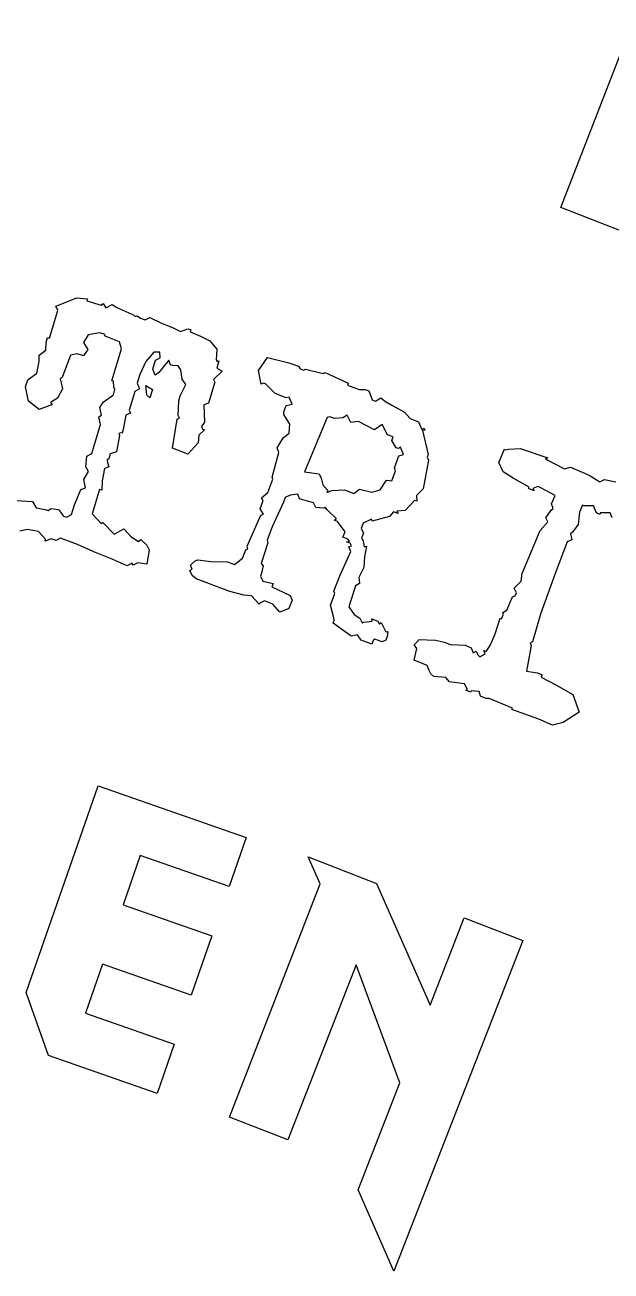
# Model space of a CAD drawing. Extents: x 7.4 to 31.4, y 13.7 to 28.6.
# Drawn here: x 25.47 to 26.931, y 22.21 to 25.318 of the extents above; entities that cross this region are included whole.
import ezdxf

# ---------------------------------------------------------------- set-up
doc = ezdxf.new("R2010")
doc.units = 0
doc.header["$MEASUREMENT"] = 0
doc.layers.add('APS_GEOMETRY', color=7, linetype='Continuous')

msp = doc.modelspace()

# ---------------------------------------------------------------- linework, layer by layer
at = {"layer": 'APS_GEOMETRY'}
for p, q in [((26.805863, 24.862664), (27.087187, 25.58986)), ((26.982831, 24.794202), (26.805863, 24.862664)), ((25.546959, 24.617201), (25.599357, 24.637752)), ((25.5523, 24.605692), (25.546959, 24.617201)), ((25.599357, 24.637752), (25.626102, 24.635209)), ((25.626102, 24.635209), (25.624584, 24.630164)), ((25.624584, 24.630164), (25.659902, 24.61954)), ((25.659902, 24.61954), (25.665456, 24.623371)), ((25.665456, 24.623371), (25.672109, 24.612567)), ((25.672109, 24.612567), (25.68786, 24.621033)), ((25.68786, 24.621033), (25.698755, 24.613354)), ((25.698755, 24.613354), (25.736591, 24.596471)), ((25.531659, 24.537074), (25.5523, 24.605692)), ((25.736591, 24.596471), (25.740628, 24.595257)), ((25.740628, 24.595257), (25.744762, 24.590712)), ((25.744762, 24.590712), (25.749709, 24.592525)), ((25.749709, 24.592525), (25.75788, 24.586766)), ((25.75788, 24.586766), (25.769989, 24.583123)), ((25.769989, 24.583123), (25.781499, 24.588464)), ((25.781499, 24.588464), (25.810382, 24.574738)), ((25.810382, 24.574738), (25.837801, 24.563464)), ((25.837801, 24.563464), (25.857877, 24.553385)), ((25.857877, 24.553385), (25.876352, 24.559931)), ((25.876352, 24.559931), (25.883416, 24.557807)), ((25.883416, 24.557807), (25.881898, 24.552761)), ((25.881898, 24.552761), (25.907224, 24.541842)), ((25.522553, 24.506802), (25.522971, 24.526483)), ((25.522971, 24.526483), (25.526614, 24.538592)), ((25.526614, 24.538592), (25.531659, 24.537074)), ((25.627751, 24.545582), (25.616331, 24.525909)), ((25.616331, 24.525909), (25.626512, 24.508542)), ((25.65662, 24.550102), (25.627751, 24.545582)), ((25.669738, 24.546156), (25.65662, 24.550102)), ((25.668828, 24.543129), (25.669738, 24.546156)), ((25.705958, 24.527558), (25.668828, 24.543129)), ((25.71079, 24.5107), (25.705958, 24.527558)), ((25.907224, 24.541842), (25.931236, 24.530217)), ((25.931236, 24.530217), (25.948177, 24.509716)), ((25.505374, 24.478958), (25.505587, 24.494299)), ((25.505587, 24.494299), (25.522553, 24.506802)), ((25.58391, 24.494948), (25.562572, 24.438645)), ((25.600161, 24.497762), (25.58391, 24.494948)), ((25.616307, 24.492905), (25.600161, 24.497762)), ((25.626512, 24.508542), (25.616307, 24.492905)), ((25.686811, 24.430983), (25.71079, 24.5107)), ((25.79173, 24.501758), (25.771729, 24.479164)), ((25.806062, 24.501848), (25.79173, 24.501758)), ((25.807465, 24.488221), (25.806062, 24.501848)), ((25.948177, 24.509716), (25.946643, 24.482668)), ((25.499902, 24.449793), (25.505374, 24.478958)), ((25.771729, 24.479164), (25.756363, 24.446373)), ((25.788973, 24.459672), (25.795651, 24.481871)), ((25.794413, 24.444831), (25.788973, 24.459672)), ((25.795651, 24.481871), (25.807465, 24.488221)), ((25.828655, 24.481847), (25.804208, 24.451788)), ((25.832987, 24.470641), (25.828655, 24.481847)), ((25.839042, 24.468819), (25.832987, 24.470641)), ((25.852061, 24.468204), (25.839042, 24.468819)), ((25.859018, 24.458409), (25.852061, 24.468204)), ((25.861725, 24.434486), (25.859018, 24.458409)), ((25.946643, 24.482668), (25.94876, 24.47873)), ((25.953707, 24.480543), (25.948243, 24.46238)), ((25.948243, 24.46238), (25.96146, 24.455103)), ((25.94876, 24.47873), (25.953707, 24.480543)), ((26.051774, 24.456538), (26.074201, 24.488569)), ((26.074201, 24.488569), (26.128008, 24.475855)), ((26.128008, 24.475855), (26.151624, 24.466808)), ((26.151624, 24.466808), (26.15602, 24.46061)), ((26.15602, 24.46061), (26.163892, 24.457594)), ((26.163892, 24.457594), (26.169336, 24.460022)), ((26.169336, 24.460022), (26.213533, 24.448732)), ((25.471919, 24.415296), (25.477383, 24.433459)), ((25.477383, 24.433459), (25.499902, 24.449793)), ((25.562572, 24.438645), (25.55833, 24.435519)), ((25.55833, 24.435519), (25.564065, 24.410686)), ((25.690847, 24.429768), (25.686811, 24.430983)), ((25.691947, 24.415133), (25.690847, 24.429768)), ((25.756363, 24.446373), (25.749989, 24.425183)), ((25.804208, 24.451788), (25.794413, 24.444831)), ((25.871102, 24.421762), (25.861725, 24.434486)), ((25.943272, 24.427562), (25.927488, 24.37509)), ((25.96146, 24.455103), (25.939744, 24.434125)), ((25.939744, 24.434125), (25.943272, 24.427562)), ((26.05893, 24.4222), (26.051774, 24.456538)), ((26.213533, 24.448732), (26.217993, 24.451538)), ((26.217993, 24.451538), (26.275525, 24.424983)), ((25.478958, 24.380167), (25.471919, 24.415296)), ((25.564065, 24.410686), (25.551431, 24.386977)), ((25.665071, 24.377001), (25.690519, 24.395755)), ((25.690519, 24.395755), (25.694465, 24.408873)), ((25.694465, 24.408873), (25.691947, 24.415133)), ((25.743614, 24.403992), (25.729652, 24.357575)), ((25.755428, 24.410342), (25.743614, 24.403992)), ((25.749989, 24.425183), (25.755428, 24.410342)), ((25.773887, 24.394886), (25.771179, 24.418808)), ((25.771179, 24.418808), (25.788129, 24.409308)), ((25.788129, 24.409308), (25.781754, 24.388118)), ((25.856951, 24.393007), (25.871102, 24.421762)), ((26.064374, 24.424629), (26.05893, 24.4222)), ((26.069294, 24.422744), (26.064374, 24.424629)), ((26.093914, 24.398643), (26.069294, 24.422744)), ((26.121466, 24.388087), (26.093914, 24.398643)), ((26.275525, 24.424983), (26.27364, 24.420063)), ((26.27364, 24.420063), (26.30316, 24.408754)), ((26.30316, 24.408754), (26.317837, 24.408774)), ((26.317837, 24.408774), (26.326693, 24.405381)), ((26.326693, 24.405381), (26.335045, 24.382998)), ((25.505588, 24.358952), (25.478958, 24.380167)), ((25.539207, 24.371947), (25.505588, 24.358952)), ((25.551431, 24.386977), (25.534063, 24.376796)), ((25.534063, 24.376796), (25.539207, 24.371947)), ((25.656785, 24.364088), (25.665071, 24.377001)), ((25.781754, 24.388118), (25.773887, 24.394886)), ((25.85289, 24.361218), (25.853308, 24.380899)), ((25.853308, 24.380899), (25.856951, 24.393007)), ((25.927488, 24.37509), (25.916281, 24.370759)), ((25.916281, 24.370759), (25.917561, 24.327459)), ((26.11493, 24.353353), (26.120961, 24.369097)), ((26.120961, 24.369097), (26.135785, 24.372446)), ((26.128878, 24.389762), (26.121466, 24.388087)), ((26.135785, 24.372446), (26.128878, 24.389762)), ((26.335045, 24.382998), (26.343901, 24.379605)), ((26.343901, 24.379605), (26.35728, 24.388021)), ((26.35728, 24.388021), (26.368564, 24.379184)), ((26.368564, 24.379184), (26.384162, 24.369824)), ((26.384162, 24.369824), (26.415733, 24.352087)), ((25.654143, 24.340674), (25.66101, 24.345211)), ((25.658368, 24.321797), (25.654143, 24.340674)), ((25.66101, 24.345211), (25.656785, 24.364088)), ((25.721366, 24.344662), (25.715082, 24.309139)), ((25.732876, 24.350002), (25.721366, 24.344662)), ((25.729652, 24.357575), (25.732876, 24.350002)), ((25.837475, 24.262418), (25.849338, 24.334776)), ((25.849338, 24.334776), (25.855597, 24.337295)), ((25.85207, 24.343858), (25.85289, 24.361218)), ((25.855597, 24.337295), (25.85207, 24.343858)), ((26.11562, 24.346318), (26.11493, 24.353353)), ((26.130253, 24.322658), (26.11562, 24.346318)), ((26.223362, 24.338895), (26.167027, 24.203627)), ((26.229789, 24.340947), (26.223362, 24.338895)), ((26.241598, 24.336423), (26.229789, 24.340947)), ((26.262702, 24.338493), (26.241598, 24.336423)), ((26.272983, 24.344711), (26.262702, 24.338493)), ((26.281859, 24.326641), (26.272983, 24.344711)), ((26.415733, 24.352087), (26.430052, 24.336445)), ((26.430052, 24.336445), (26.450716, 24.328529)), ((25.636514, 24.249144), (25.658368, 24.321797)), ((25.715082, 24.309139), (25.71235, 24.300057)), ((25.917446, 24.308787), (25.903508, 24.295374)), ((25.917561, 24.327459), (25.909882, 24.316564)), ((25.909882, 24.316564), (25.912401, 24.310305)), ((25.912401, 24.310305), (25.917446, 24.308787)), ((26.12824, 24.299732), (26.130253, 24.322658)), ((26.300995, 24.329466), (26.281859, 24.326641)), ((26.341423, 24.308336), (26.300995, 24.329466)), ((26.360016, 24.321524), (26.341423, 24.308336)), ((26.373895, 24.295896), (26.360016, 24.321524)), ((26.450716, 24.328529), (26.459215, 24.309475)), ((26.459215, 24.309475), (26.465036, 24.312887)), ((26.46648, 24.30782), (26.460429, 24.306753)), ((26.460429, 24.306753), (26.474806, 24.247081)), ((26.465036, 24.312887), (26.46648, 24.30782)), ((25.706189, 24.294208), (25.698387, 24.25364)), ((25.708314, 24.301271), (25.704376, 24.299155)), ((25.704376, 24.299155), (25.706189, 24.294208)), ((25.71235, 24.300057), (25.708314, 24.301271)), ((25.902081, 24.275996), (25.875919, 24.247553)), ((25.903508, 24.295374), (25.902081, 24.275996)), ((26.098631, 24.263682), (26.114107, 24.289349)), ((26.114107, 24.289349), (26.12824, 24.299732)), ((26.387671, 24.290618), (26.373895, 24.295896)), ((26.384278, 24.281762), (26.387671, 24.290618)), ((26.395498, 24.263923), (26.384278, 24.281762)), ((25.622157, 24.216049), (25.6247, 24.242794)), ((25.6247, 24.242794), (25.636514, 24.249144)), ((25.682537, 24.248504), (25.678895, 24.236395)), ((25.698387, 24.25364), (25.682537, 24.248504)), ((25.875919, 24.247553), (25.837475, 24.262418)), ((26.086397, 24.190508), (26.103111, 24.25181)), ((26.103111, 24.25181), (26.098631, 24.263682)), ((26.39095, 24.213758), (26.402259, 24.243278)), ((26.401402, 24.261661), (26.395498, 24.263923)), ((26.406239, 24.26545), (26.401402, 24.261661)), ((26.402259, 24.243278), (26.413754, 24.246773)), ((26.413754, 24.246773), (26.406239, 24.26545)), ((26.474806, 24.247081), (26.472168, 24.240193)), ((26.651027, 24.227342), (26.664903, 24.260372)), ((26.664903, 24.260372), (26.668789, 24.25874)), ((26.668789, 24.25874), (26.675279, 24.260585)), ((26.675279, 24.260585), (26.704464, 24.26204)), ((26.704464, 24.26204), (26.773538, 24.238736)), ((25.628507, 24.204236), (25.622157, 24.216049)), ((25.668279, 24.212079), (25.6622, 24.180896)), ((25.679485, 24.216411), (25.668279, 24.212079)), ((25.678895, 24.236395), (25.674653, 24.23327)), ((25.674653, 24.23327), (25.676163, 24.227314)), ((25.676163, 24.227314), (25.679485, 24.216411)), ((26.393608, 24.205969), (26.39095, 24.213758)), ((26.476187, 24.233011), (26.462361, 24.161575)), ((26.472168, 24.240193), (26.476187, 24.233011)), ((26.661575, 24.20348), (26.651027, 24.227342)), ((26.773538, 24.238736), (26.76664, 24.23592)), ((26.76664, 24.23592), (26.814553, 24.211219)), ((26.814553, 24.211219), (26.829884, 24.215065)), ((26.829884, 24.215065), (26.876516, 24.195475)), ((25.617087, 24.184563), (25.628507, 24.204236)), ((25.620705, 24.163668), (25.617087, 24.184563)), ((25.6622, 24.180896), (25.66188, 24.157884)), ((26.075024, 24.151985), (26.087841, 24.185441)), ((26.087841, 24.185441), (26.086397, 24.190508)), ((26.167027, 24.203627), (26.203499, 24.198682)), ((26.203499, 24.198682), (26.208355, 24.187794)), ((26.208355, 24.187794), (26.21231, 24.171609)), ((26.355163, 24.158634), (26.371245, 24.182941)), ((26.371245, 24.182941), (26.384184, 24.181369)), ((26.384184, 24.181369), (26.393608, 24.205969)), ((26.687145, 24.188166), (26.661575, 24.20348)), ((26.726878, 24.165759), (26.687145, 24.188166)), ((26.876516, 24.195475), (26.902649, 24.178782)), ((26.902649, 24.178782), (26.914355, 24.184882)), ((26.914355, 24.184882), (26.942773, 24.179069)), ((25.593624, 24.121196), (25.609499, 24.159336)), ((25.609499, 24.159336), (25.620705, 24.163668)), ((25.655826, 24.159706), (25.637613, 24.099161)), ((25.66188, 24.157884), (25.655826, 24.159706)), ((26.059759, 24.138649), (26.075024, 24.151985)), ((26.150229, 24.147999), (26.131092, 24.145174)), ((26.154709, 24.136127), (26.150229, 24.147999)), ((26.21231, 24.171609), (26.224662, 24.156722)), ((26.222777, 24.151802), (26.235025, 24.157265)), ((26.224662, 24.156722), (26.222777, 24.151802)), ((26.235025, 24.157265), (26.266117, 24.158895)), ((26.266117, 24.158895), (26.289733, 24.149848)), ((26.289733, 24.149848), (26.303867, 24.160231)), ((26.303867, 24.160231), (26.334895, 24.152858)), ((26.334895, 24.152858), (26.355163, 24.158634)), ((26.462361, 24.161575), (26.445588, 24.144304)), ((26.725246, 24.161873), (26.726878, 24.165759)), ((26.738847, 24.15616), (26.725246, 24.161873)), ((26.748038, 24.167156), (26.735622, 24.162086)), ((26.735622, 24.162086), (26.738847, 24.15616)), ((26.75581, 24.163891), (26.748038, 24.167156)), ((26.791094, 24.144496), (26.75581, 24.163891)), ((25.447284, 24.132205), (25.48937, 24.129449)), ((25.48937, 24.129449), (25.497836, 24.113698)), ((25.586339, 24.096979), (25.593624, 24.121196)), ((26.056239, 24.111787), (26.064155, 24.132452)), ((26.064155, 24.132452), (26.059759, 24.138649)), ((26.11432, 24.127903), (26.086258, 24.066435)), ((26.118844, 24.139711), (26.11432, 24.127903)), ((26.131092, 24.145174), (26.118844, 24.139711)), ((26.189296, 24.126262), (26.154709, 24.136127)), ((26.195136, 24.114997), (26.189296, 24.126262)), ((26.441065, 24.132496), (26.417948, 24.107499)), ((26.446969, 24.130234), (26.441065, 24.132496)), ((26.445588, 24.144304), (26.446969, 24.130234)), ((26.782524, 24.124095), (26.791094, 24.144496)), ((26.786623, 24.112087), (26.782524, 24.124095)), ((26.85976, 24.120222), (26.852414, 24.102735)), ((26.862675, 24.118997), (26.85976, 24.120222)), ((26.886749, 24.11917), (26.862675, 24.118997)), ((26.894073, 24.101235), (26.886749, 24.11917)), ((25.497836, 24.113698), (25.520946, 24.110047)), ((25.520946, 24.110047), (25.529019, 24.107619)), ((25.529019, 24.107619), (25.534876, 24.112459)), ((25.534876, 24.112459), (25.55395, 24.110023)), ((25.55395, 24.110023), (25.566453, 24.093057)), ((25.566453, 24.093057), (25.574526, 24.090629)), ((25.574526, 24.090629), (25.586339, 24.096979)), ((25.637613, 24.099161), (25.660002, 24.07482)), ((26.023756, 24.01816), (26.057849, 24.095373)), ((26.064654, 24.098408), (26.056239, 24.111787)), ((26.057849, 24.095373), (26.064654, 24.098408)), ((26.214733, 24.113132), (26.195136, 24.114997)), ((26.218816, 24.114953), (26.214733, 24.113132)), ((26.222605, 24.110116), (26.218816, 24.114953)), ((26.24624, 24.086392), (26.222605, 24.110116)), ((26.240419, 24.08298), (26.24624, 24.086392)), ((26.333925, 24.085524), (26.313133, 24.075435)), ((26.335369, 24.080457), (26.333925, 24.085524)), ((26.378249, 24.09224), (26.335369, 24.080457)), ((26.388447, 24.104132), (26.378249, 24.09224)), ((26.400255, 24.099608), (26.388447, 24.104132)), ((26.417948, 24.107499), (26.396843, 24.105429)), ((26.396843, 24.105429), (26.400255, 24.099608)), ((26.767831, 24.089121), (26.781667, 24.108454)), ((26.772746, 24.079056), (26.767831, 24.089121)), ((26.781667, 24.108454), (26.786623, 24.112087)), ((26.852414, 24.102735), (26.848758, 24.072268)), ((26.902816, 24.097562), (26.894073, 24.101235)), ((26.904449, 24.101448), (26.902816, 24.097562)), ((26.928523, 24.10162), (26.904449, 24.101448)), ((26.933594, 24.089204), (26.928523, 24.10162)), ((25.476096, 24.059716), (25.457219, 24.055491)), ((25.504252, 24.054548), (25.476096, 24.059716)), ((25.5218, 24.036065), (25.504252, 24.054548)), ((25.660002, 24.07482), (25.66394, 24.076937)), ((25.66394, 24.076937), (25.692784, 24.048453)), ((25.692784, 24.048453), (25.716412, 24.061153)), ((25.716412, 24.061153), (25.73396, 24.04267)), ((26.086258, 24.066435), (26.073441, 24.032978)), ((26.249275, 24.079587), (26.240419, 24.08298)), ((26.267844, 24.054419), (26.249275, 24.079587)), ((26.262566, 24.040643), (26.267844, 24.054419)), ((26.313133, 24.075435), (26.308232, 24.062643)), ((26.308232, 24.062643), (26.314073, 24.051378)), ((26.709469, 23.950198), (26.754363, 24.057062)), ((26.754363, 24.057062), (26.772746, 24.079056)), ((26.848758, 24.072268), (26.834922, 24.052936)), ((25.535123, 24.036459), (25.520282, 24.031019)), ((25.520282, 24.031019), (25.5218, 24.036065)), ((25.548241, 24.032513), (25.535123, 24.036459)), ((25.558742, 24.038157), (25.548241, 24.032513)), ((25.601221, 24.022077), (25.558742, 24.038157)), ((25.73396, 24.04267), (25.753329, 24.030241)), ((25.753329, 24.030241), (25.759187, 24.035081)), ((25.759187, 24.035081), (25.773609, 24.020839)), ((26.075492, 24.026551), (26.059219, 23.975235)), ((26.073441, 24.032978), (26.075492, 24.026551)), ((26.274374, 24.036119), (26.262566, 24.040643)), ((26.271736, 24.029231), (26.279148, 24.030905)), ((26.280592, 24.025838), (26.271736, 24.029231)), ((26.279148, 24.030905), (26.274374, 24.036119)), ((26.283627, 24.019033), (26.280592, 24.025838)), ((26.314073, 24.051378), (26.309172, 24.038586)), ((26.309172, 24.038586), (26.313191, 24.031404)), ((26.313191, 24.031404), (26.315556, 24.016957)), ((26.821396, 24.028901), (26.79166, 23.949957)), ((26.832841, 24.03438), (26.821396, 24.028901)), ((26.834922, 24.052936), (26.829967, 24.049303)), ((26.829967, 24.049303), (26.832841, 24.03438)), ((25.642085, 24.004283), (25.601221, 24.022077)), ((25.687288, 23.986284), (25.642085, 24.004283)), ((25.773609, 24.020839), (25.779959, 24.009026)), ((25.779959, 24.009026), (25.773675, 23.973503)), ((26.012447, 23.98864), (26.020363, 24.009304)), ((26.020363, 24.009304), (26.025807, 24.011732)), ((26.025807, 24.011732), (26.023756, 24.01816)), ((26.254977, 23.944249), (26.282662, 24.004733)), ((26.277199, 24.016982), (26.283627, 24.019033)), ((26.282662, 24.004733), (26.277199, 24.016982)), ((26.316118, 23.991916), (26.314943, 23.965284)), ((26.315556, 24.016957), (26.321607, 24.018024)), ((26.321607, 24.018024), (26.316118, 23.991916)), ((25.725124, 23.969401), (25.687288, 23.986284)), ((25.736938, 23.975751), (25.725124, 23.969401)), ((25.73976, 23.9705), (25.736938, 23.975751)), ((25.751574, 23.97685), (25.73976, 23.9705)), ((25.773675, 23.973503), (25.751574, 23.97685)), ((25.881, 23.957751), (25.886821, 23.961163)), ((25.882572, 23.97069), (25.894738, 23.981827)), ((25.886821, 23.961163), (25.882572, 23.97069)), ((25.894738, 23.981827), (25.901165, 23.983878)), ((25.901165, 23.983878), (25.933701, 23.980441)), ((25.933701, 23.980441), (25.97501, 23.979285)), ((25.97501, 23.979285), (25.992722, 23.9725)), ((25.992722, 23.9725), (26.012447, 23.98864)), ((26.063615, 23.969038), (26.05865, 23.947243)), ((26.059219, 23.975235), (26.063615, 23.969038)), ((26.314943, 23.965284), (26.301813, 23.939847)), ((25.886464, 23.945502), (25.881, 23.957751)), ((25.896764, 23.937042), (25.886464, 23.945502)), ((25.980404, 23.905), (25.896764, 23.937042)), ((26.05865, 23.947243), (26.057142, 23.943307)), ((26.057142, 23.943307), (26.062606, 23.931058)), ((26.062606, 23.931058), (26.088714, 23.92557)), ((26.240275, 23.905873), (26.254977, 23.944249)), ((26.301813, 23.939847), (26.303257, 23.93478)), ((26.303257, 23.93478), (26.304177, 23.9254)), ((26.689666, 23.913942), (26.70698, 23.93067)), ((26.70698, 23.93067), (26.709469, 23.950198)), ((26.79166, 23.949957), (26.754888, 23.848824)), ((26.015368, 23.896119), (25.980404, 23.905)), ((26.088714, 23.92557), (26.085321, 23.916714)), ((26.085321, 23.916714), (26.131422, 23.895667)), ((26.231394, 23.870909), (26.242703, 23.900429)), ((26.242703, 23.900429), (26.240275, 23.905873)), ((26.293896, 23.919183), (26.277246, 23.866884)), ((26.304177, 23.9254), (26.293896, 23.919183)), ((26.694736, 23.901525), (26.689666, 23.913942)), ((26.691879, 23.894725), (26.694736, 23.901525)), ((26.034965, 23.894253), (26.015368, 23.896119)), ((26.054057, 23.873398), (26.034965, 23.894253)), ((26.055188, 23.87635), (26.054057, 23.873398)), ((26.067437, 23.881813), (26.055188, 23.87635)), ((26.088101, 23.873897), (26.067437, 23.881813)), ((26.105226, 23.853796), (26.088101, 23.873897)), ((26.135902, 23.883795), (26.127985, 23.863131)), ((26.131422, 23.895667), (26.135902, 23.883795)), ((26.239682, 23.839523), (26.231394, 23.870909)), ((26.671104, 23.858877), (26.684981, 23.891908)), ((26.684981, 23.891908), (26.691879, 23.894725)), ((26.127985, 23.863131), (26.105226, 23.853796)), ((26.240749, 23.833472), (26.239682, 23.839523)), ((26.277246, 23.866884), (26.290434, 23.848291)), ((26.290434, 23.848291), (26.304671, 23.838323)), ((26.304671, 23.838323), (26.310511, 23.827058)), ((26.335699, 23.83095), (26.334631, 23.837001)), ((26.334631, 23.837001), (26.349391, 23.831346)), ((26.641506, 23.799306), (26.654509, 23.838418)), ((26.654509, 23.838418), (26.657423, 23.837194)), ((26.657423, 23.837194), (26.662321, 23.848852)), ((26.660631, 23.852991), (26.671104, 23.858877)), ((26.662321, 23.848852), (26.660631, 23.852991)), ((26.754888, 23.848824), (26.734907, 23.779498)), ((26.23811, 23.826584), (26.240749, 23.833472)), ((26.283017, 23.793583), (26.23811, 23.826584)), ((26.310511, 23.827058), (26.314594, 23.828879)), ((26.314594, 23.828879), (26.335699, 23.83095)), ((26.349391, 23.831346), (26.353411, 23.824165)), ((26.353411, 23.824165), (26.358248, 23.827954)), ((26.358248, 23.827954), (26.369551, 23.80444)), ((26.369551, 23.80444), (26.374618, 23.805884)), ((26.374618, 23.805884), (26.373046, 23.792945)), ((26.299202, 23.797538), (26.283017, 23.793583)), ((26.307617, 23.784159), (26.299202, 23.797538)), ((26.334185, 23.77398), (26.307617, 23.784159)), ((26.337578, 23.782836), (26.334185, 23.77398)), ((26.342415, 23.786625), (26.337578, 23.782836)), ((26.360127, 23.77984), (26.342415, 23.786625)), ((26.369654, 23.784089), (26.360127, 23.77984)), ((26.373046, 23.792945), (26.369654, 23.784089)), ((26.440242, 23.771849), (26.450405, 23.782438)), ((26.450405, 23.782438), (26.451629, 23.785352)), ((26.451629, 23.785352), (26.493288, 23.783852)), ((26.493288, 23.783852), (26.515322, 23.779168)), ((26.515322, 23.779168), (26.529895, 23.773046)), ((26.629262, 23.770161), (26.641506, 23.799306)), ((26.734907, 23.779498), (26.728981, 23.776273)), ((26.728981, 23.776273), (26.731234, 23.770754)), ((26.446944, 23.763318), (26.440242, 23.771849)), ((26.440374, 23.734076), (26.446944, 23.763318)), ((26.529895, 23.773046), (26.566851, 23.771235)), ((26.566851, 23.771235), (26.582395, 23.764705)), ((26.582395, 23.764705), (26.587466, 23.752289)), ((26.587466, 23.752289), (26.594772, 23.756077)), ((26.594772, 23.756077), (26.599123, 23.747391)), ((26.599123, 23.747391), (26.603728, 23.742028)), ((26.603728, 23.742028), (26.617369, 23.750012)), ((26.617369, 23.750012), (26.613989, 23.75829)), ((26.613989, 23.75829), (26.619818, 23.755841)), ((26.619818, 23.755841), (26.629262, 23.770161)), ((26.731234, 23.770754), (26.720347, 23.706751)), ((26.472434, 23.720608), (26.440374, 23.734076)), ((26.477504, 23.708191), (26.472434, 23.720608)), ((26.481856, 23.699505), (26.477504, 23.708191)), ((26.489375, 23.692917), (26.481856, 23.699505)), ((26.519278, 23.690641), (26.489375, 23.692917)), ((26.528487, 23.679915), (26.519278, 23.690641)), ((26.720347, 23.706751), (26.747084, 23.702376)), ((26.747084, 23.702376), (26.758741, 23.697479)), ((26.758741, 23.697479), (26.756293, 23.69165)), ((26.756293, 23.69165), (26.792957, 23.672818)), ((26.565191, 23.674782), (26.528487, 23.679915)), ((26.573176, 23.661141), (26.565191, 23.674782)), ((26.569037, 23.659451), (26.573176, 23.661141)), ((26.580695, 23.654553), (26.569037, 23.659451)), ((26.581919, 23.657468), (26.580695, 23.654553)), ((26.601855, 23.65595), (26.581919, 23.657468)), ((26.604982, 23.64435), (26.601855, 23.65595)), ((26.792957, 23.672818), (26.835196, 23.648216)), ((26.618583, 23.638636), (26.604982, 23.64435)), ((26.626608, 23.638694), (26.618583, 23.638636)), ((26.684898, 23.614206), (26.626608, 23.638694)), ((26.835196, 23.648216), (26.850873, 23.603912)), ((26.683673, 23.611291), (26.684898, 23.614206)), ((26.750959, 23.586453), (26.683673, 23.611291)), ((26.850873, 23.603912), (26.811485, 23.57817)), ((26.784962, 23.572169), (26.750959, 23.586453)), ((26.811485, 23.57817), (26.784962, 23.572169)), ((25.472957, 22.904822), (25.65225, 23.420334)), ((25.65225, 23.420334), (26.021493, 23.291913)), ((26.021493, 23.291913), (25.978994, 23.169718)), ((25.757625, 23.246709), (25.714818, 23.123628)), ((25.978994, 23.169718), (25.757625, 23.246709)), ((26.2062, 23.176127), (26.175971, 23.243162)), ((26.175971, 23.243162), (26.346314, 23.176801)), ((25.979527, 22.594273), (26.2062, 23.176127)), ((26.346314, 23.176801), (26.479625, 22.873335)), ((25.714818, 23.123628), (25.936187, 23.046637)), ((26.479625, 22.873335), (26.564703, 23.091724)), ((26.564703, 23.091724), (26.710586, 23.034892)), ((25.936187, 23.046637), (25.884757, 22.898763)), ((26.710586, 23.034892), (26.389418, 22.210476)), ((25.663388, 22.975754), (25.620889, 22.853558)), ((25.884757, 22.898763), (25.663388, 22.975754)), ((26.295565, 22.974217), (26.12541, 22.537441)), ((26.404326, 22.680048), (26.295565, 22.974217)), ((25.528496, 22.747723), (25.472957, 22.904822)), ((25.620889, 22.853558), (25.842258, 22.776567)), ((25.842258, 22.776567), (25.799451, 22.653486)), ((25.799451, 22.653486), (25.528496, 22.747723)), ((26.300425, 22.413341), (26.404326, 22.680048)), ((26.12541, 22.537441), (25.979527, 22.594273)), ((26.389418, 22.210476), (26.300425, 22.413341))]:
    msp.add_line(p, q, dxfattribs=at)

doc.saveas('drawing.dxf')
